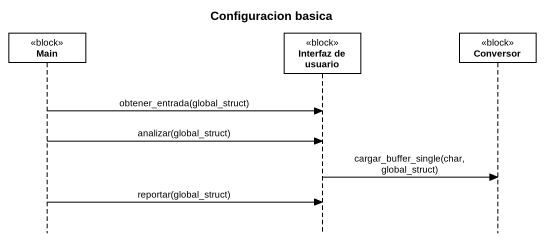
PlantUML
@startuml
title Configuracion basica
hide footbox
participant Main <<block>>
participant "Interfaz de usuario" as Interfaz_de_usuario <<block>>
participant Conversor <<block>>

Main -> Interfaz_de_usuario : obtener_entrada(global_struct)
Main -> Interfaz_de_usuario : analizar(global_struct)
Interfaz_de_usuario -> Conversor : cargar_buffer_single(char, global_struct)
Main -> Interfaz_de_usuario : reportar(global_struct)
@enduml
